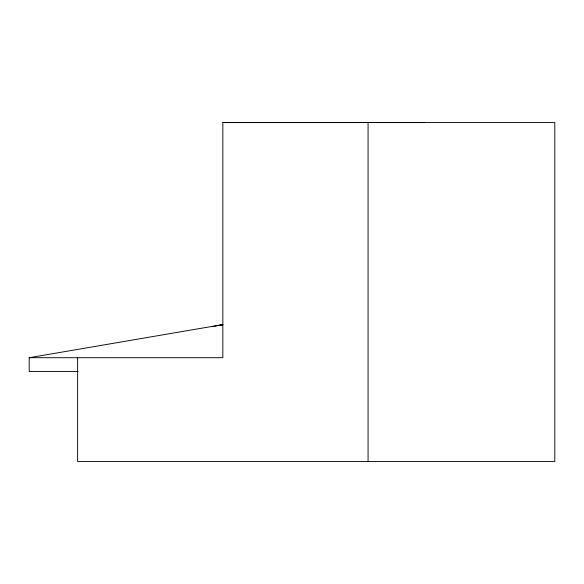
<?xml version="1.0" encoding="UTF-8"?>
<svg xmlns="http://www.w3.org/2000/svg" width="584" height="584" viewBox="0 0 584 584"><rect width="100%" height="100%" fill="white"/><g stroke="black" fill="none" stroke-linecap="round" stroke-linejoin="round"><path stroke-width="0.88" d="M219.372 325.66L222.84 324.573L29.2 357.707L29.2 371.534L78.008 371.534M218.438 325.675L222.84 324.573L212.16 326.741M400.836 122.567L400.39 122.567M29.2 357.707L222.84 357.707L222.84 122.567L424.291 122.567M222.84 122.567L554.8 122.567L554.8 461.44L77.614 461.44L77.614 357.707M368.073 122.567L368.073 461.44"/></g></svg>
